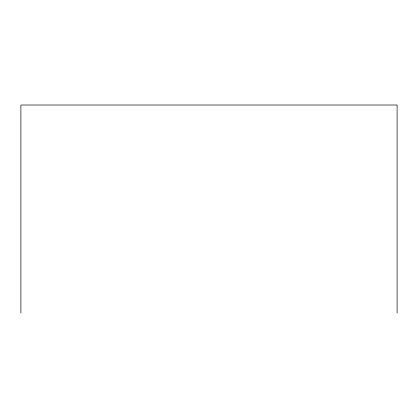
<?xml version="1.0" encoding="UTF-8"?>
<svg xmlns="http://www.w3.org/2000/svg" width="418" height="418" viewBox="0 0 418 418"><rect width="100%" height="100%" fill="white"/><g stroke="black" fill="none" stroke-linecap="round" stroke-linejoin="round"><path stroke-width="0.63" d="M397.1 312.993L397.1 105.007L20.9 105.007L20.9 312.993"/></g></svg>
